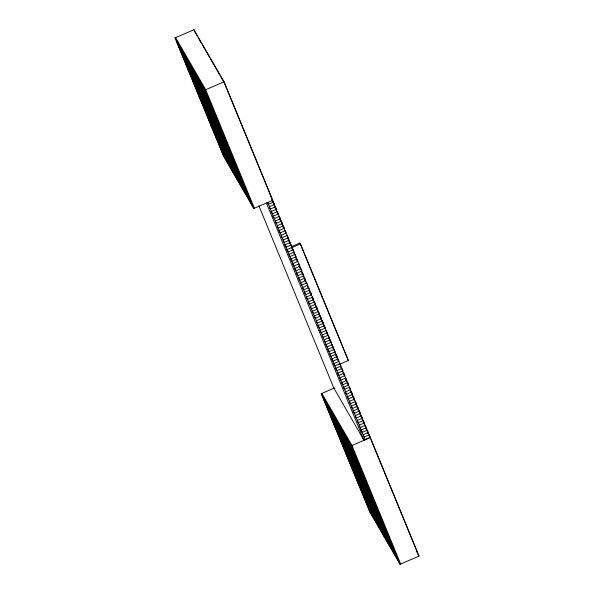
<?xml version="1.0" encoding="UTF-8"?>
<svg xmlns="http://www.w3.org/2000/svg" width="594" height="594" viewBox="0 0 594 594"><rect width="100%" height="100%" fill="white"/><g stroke="black" fill="none" stroke-linecap="round" stroke-linejoin="round"><path stroke-width="0.89" d="M174.978 37.919L193.956 29.7L224.035 81.794L272.757 200.304L253.772 208.524L223.7 156.437L174.978 37.919L205.049 90.006L253.772 208.524M205.049 90.006L224.035 81.794M223.7 156.437L224.332 156.163M269.409 206.653L274.465 204.462L273.485 202.079L268.429 204.269L267.5 202.673M271.361 211.419L276.425 209.229L275.445 206.846L270.381 209.036L269.461 207.44M273.322 216.186L278.386 213.996L277.405 211.613L272.342 213.803L270.961 211.405M275.282 220.953L280.346 218.763L279.366 216.379L274.302 218.57L272.921 216.171M277.242 225.72L282.306 223.53L281.326 221.146L276.262 223.337L275.341 221.74M279.202 230.487L284.266 228.296L283.286 225.913L278.222 228.103L277.301 226.5M281.162 235.254L286.226 233.063L285.246 230.68L280.182 232.87L278.794 230.472M283.123 240.021L288.187 237.83L287.206 235.447L282.143 237.637L281.214 236.033M285.083 244.787L290.147 242.597L289.167 240.214L284.103 242.404L283.175 240.8M287.043 249.554L292.107 247.364L291.127 244.98L286.063 247.171L284.675 244.765M291.476 246.659L299.911 243.005L300.43 243.904L348.366 360.506L339.085 364.523M291.996 247.557L300.43 243.904M289.003 254.321L294.06 252.131L293.087 249.747L288.023 251.938L286.635 249.532M290.904 258.947L295.968 256.757L294.988 254.373L289.924 256.563L288.996 254.96M292.805 263.573L297.869 261.382L296.889 258.999L291.825 261.189L290.904 259.593M294.817 268.466L299.881 266.275L298.901 263.892L293.837 266.082L292.471 263.714M296.77 273.225L301.834 271.027L300.854 268.644L295.79 270.842L294.884 269.26M298.73 277.977L303.786 275.787L302.806 273.403L297.75 275.594L296.837 274.012M300.683 282.729L305.739 280.539L304.767 278.155L299.703 280.346L298.337 277.977M302.636 287.481L307.699 285.291L306.719 282.907L301.655 285.098L300.289 282.729M304.588 292.241L309.652 290.043L308.672 287.659L303.608 289.857L302.695 288.276M306.541 296.993L311.605 294.802L310.625 292.419L305.561 294.609L304.195 292.241M308.501 301.745L313.558 299.554L312.578 297.171L307.521 299.361L306.155 296.993M310.454 306.497L315.518 304.306L314.538 301.923L309.474 304.113L308.561 302.539M312.407 311.256L317.471 309.058L316.491 306.675L311.427 308.873L310.514 307.291M314.36 316.008L319.423 313.818L318.443 311.434L313.38 313.625L312.013 311.256M316.32 320.76L321.376 318.57L320.396 316.186L315.34 318.377L313.966 316.008M318.273 325.512L323.329 323.322L322.356 320.938L317.293 323.129L316.379 321.554M320.225 330.271L325.289 328.074L324.309 325.69L319.245 327.888L317.879 325.519M322.178 335.023L327.242 332.833L326.262 330.45L321.198 332.64L319.832 330.271M324.131 339.775L329.195 337.585L328.215 335.202L323.151 337.392L322.245 335.81M326.091 344.527L331.148 342.337L330.167 339.954L325.111 342.144L324.198 340.57M328.044 349.287L333.108 347.089L332.128 344.706L327.064 346.903L325.698 344.535M329.997 354.039L335.061 351.848L334.08 349.465L329.017 351.655L327.65 349.287M331.949 358.791L337.013 356.6L336.033 354.217L330.969 356.407L330.064 354.826M333.91 363.543L338.966 361.352L337.986 358.969L332.93 361.159L331.556 358.791M335.862 368.295L340.919 366.104L339.946 363.721L334.882 365.919L333.516 363.55M337.815 373.054L342.879 370.864L341.899 368.48L336.835 370.671L335.922 369.089M339.768 377.806L344.832 375.616L343.852 373.232L338.788 375.423L337.875 373.841M341.721 382.558L346.785 380.368L345.805 377.984L340.741 380.175L339.36 377.777M321.243 393.696L351.314 445.782L370.3 437.563L419.022 556.081L400.044 564.3L369.965 512.206L321.243 393.696L334.444 387.979M343.629 387.184L348.685 384.994L347.705 382.61L342.649 384.801L341.26 382.402M345.53 391.817L350.594 389.619L349.614 387.236L344.55 389.434L343.622 387.83M347.49 396.584L352.546 394.386L351.566 392.003L346.51 394.201L345.582 392.597M349.45 401.344L354.507 399.153L353.527 396.77L348.47 398.968L347.082 396.562M351.41 406.11L356.467 403.92L355.487 401.537L350.43 403.727L349.502 402.131M353.363 410.877L358.427 408.687L357.447 406.303L352.391 408.494L351.462 406.897M355.323 415.644L360.387 413.454L359.407 411.07L354.343 413.261L352.962 410.862M357.284 420.411L362.347 418.221L361.367 415.837L356.303 418.028L355.383 416.431M359.244 425.178L364.308 422.987L363.328 420.604L358.264 422.794L357.343 421.198M361.204 429.945L366.268 427.754L365.288 425.371L360.224 427.561L359.303 425.957M363.164 434.711L368.228 432.521L367.248 430.138L362.184 432.328L360.796 429.93M365.124 439.478L370.188 437.288L369.208 434.905L364.144 437.095L363.224 435.491M258.873 205.732L333.821 388.031L363.899 440.124L365.162 439.575L267.701 202.502M369.965 512.206L370.604 511.939M195.827 33.583L197.215 35.982M198.136 37.578L201.366 43.184M202.294 44.78L209.682 57.581M210.61 59.185L219.847 75.178M220.768 76.782L224.465 83.182L248.374 141.342M270.433 195.634L271.347 197.223L248.723 142.189M271.829 198.7L272.757 200.304M271.636 198.879L273.485 202.079M272.156 200.46L274.465 204.462M273.596 203.645L275.445 206.846M274.116 205.227L276.425 209.229M275.096 207.61L277.405 211.613M276.076 209.994L278.386 213.996M277.517 213.179L279.366 216.379M278.957 216.364L280.346 218.763M175.609 37.645L205.68 89.739L254.41 208.249M279.477 217.946L281.326 221.146M279.529 218.726L282.306 223.53M281.898 223.507L283.286 225.913M281.95 224.294L284.266 228.296M282.93 226.678L285.246 230.68M284.838 230.658L285.766 232.261M285.818 233.041L287.206 235.447M287.258 236.226L288.187 237.83M287.778 237.808L289.167 240.214M287.83 238.595L290.147 242.597M288.81 240.978L291.127 244.98M289.79 243.362L292.107 247.364M291.231 246.54L293.087 249.747M291.751 248.121L294.06 252.131M293.599 251.967L294.988 254.373M293.651 252.754L295.968 256.757M295.5 256.601L296.889 258.999M295.56 257.38L297.869 261.382M296.621 259.949L298.901 263.892M298.515 263.907L299.881 266.275M299.034 265.488L300.854 268.644M299.101 266.29L300.015 267.872M300.92 269.453L301.834 271.027M301.44 271.035L302.806 273.403M301.507 271.837L303.786 275.787M302.487 274.205L304.767 278.155M303.467 276.589L305.739 280.539M304.893 279.752L306.719 282.907M304.96 280.554L307.699 285.291M307.306 285.291L308.672 287.659M307.373 286.1L309.652 290.043M309.259 290.05L310.625 292.419M309.326 290.852L311.605 294.802M310.306 293.221L312.578 297.171M312.192 297.186L313.558 299.554M312.711 298.767L314.538 301.923M348.366 360.506L299.911 243.005M312.778 299.569L313.691 301.151M314.605 302.725L315.518 304.306M315.124 304.306L316.491 306.675M315.191 305.116L317.471 309.058M316.164 307.484L318.443 311.434M316.691 309.08L319.423 313.818M318.577 313.031L320.396 316.186M318.644 313.832L321.376 318.57M320.983 318.57L322.356 320.938M321.057 319.379L323.329 323.322M322.03 321.748L324.309 325.69M323.01 324.131L325.289 328.074M323.982 326.5L326.262 330.45M325.876 330.464L327.242 332.833M326.396 332.046L328.215 335.202M326.462 332.848L329.195 337.585M328.801 337.585L330.167 339.954M328.868 338.387L331.148 342.337M329.848 340.763L332.128 344.706M331.734 344.72L333.108 347.089M332.254 346.302L334.08 349.465M332.328 347.111L335.061 351.848M334.667 351.848L336.033 354.217M334.734 352.65L337.013 356.6M335.707 355.019L337.986 358.969M336.687 357.402L338.966 361.352M337.667 359.778L339.946 363.721M339.553 363.736L340.919 366.104M340.533 366.112L341.899 368.48M340.6 366.914L342.879 370.864M342.486 370.864L343.852 373.232M342.552 371.666L344.832 375.616M343.495 373.982L345.805 377.984M345.396 377.962L346.785 380.368M345.857 379.41L347.705 382.61M345.916 380.19L348.685 384.994M347.757 384.036L349.614 387.236M349.666 388.023L350.594 389.619M350.185 389.605L351.566 392.003M350.237 390.384L352.546 394.386M352.145 394.371L353.527 396.77M351.737 394.349L354.507 399.153M353.638 398.336L355.487 401.537M353.697 399.116L354.618 400.72M355.546 402.324L356.467 403.92M355.598 403.103L357.447 406.303M356.118 404.685L358.427 408.687M357.098 407.068L359.407 411.07M358.538 410.254L360.387 413.454M359.519 412.637L361.367 415.837M359.57 413.417L362.347 418.221M361.479 417.404L363.328 420.604M361.998 418.985L364.308 422.987M363.899 422.965L365.288 425.371M363.959 423.752L366.268 427.754M365.399 426.938L367.248 430.138M365.451 427.717L368.228 432.521M367.359 431.697L369.208 434.905M367.411 432.484L368.911 435.157M369.26 435.684L370.188 437.288M369.81 437.362L370.73 438.959M416.691 551.403L417.619 552.999L406.704 526.447M417.174 552.873L419.022 556.081M321.874 393.421L351.952 445.507L400.675 564.025M371.079 439.812L406.348 525.593M266.431 203.051L363.899 440.124M193.956 29.7L195.359 33.108M351.314 445.782L400.044 564.3M200.906 83.472L247.787 197.512M347.171 439.248L394.06 553.289M200.416 82.618L247.297 196.666M346.681 438.394L393.57 552.442M196.079 75.119L242.968 189.159M342.344 430.888L389.233 544.936M195.589 74.265L242.471 188.305M341.854 430.041L388.743 544.082M191.253 66.758L238.142 180.806M337.526 422.534L384.407 536.575M190.763 65.912L237.652 179.952M337.028 421.681L383.917 535.729M186.427 58.405L233.316 172.446M332.699 414.174L379.581 528.222M185.937 57.551L232.826 171.599M332.209 413.327L379.091 527.368M181.608 50.045L228.49 164.093M327.873 405.821L374.762 519.861M181.118 49.198L227.999 163.239M327.383 404.967L374.265 519.015M205.479 91.402L176.381 41.001L223.27 155.041L252.368 205.442L205.479 91.402M216.558 118.889L187.481 68.533L217.486 121.139L216.558 118.889M228.274 147.386L199.198 97.03L229.202 149.643L228.274 147.386M239.991 175.883L210.915 125.527L240.919 178.141L239.991 175.883M351.752 447.178L322.653 396.777L369.535 510.818L398.633 561.219L351.752 447.178M362.823 474.643L333.746 424.287L363.743 476.9L362.823 474.643M374.532 503.14L345.463 452.784L375.46 505.397L374.532 503.14M386.249 531.645L357.18 481.281L387.177 533.895L386.249 531.645"/></g></svg>
